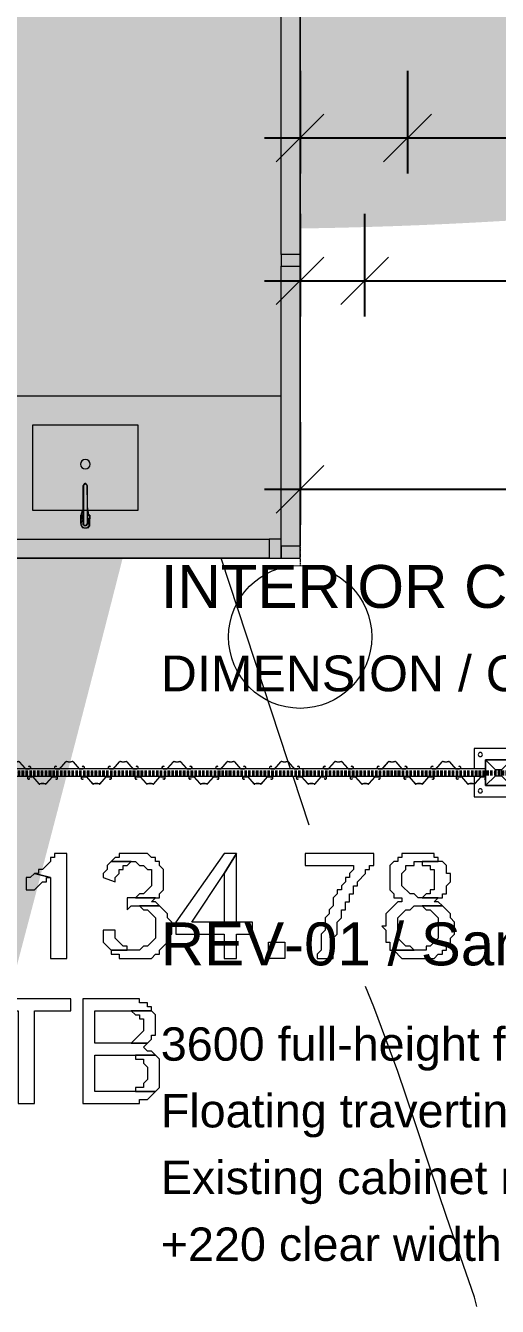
# Model space of a CAD drawing. Header units: millimetres. Extents: x -3370 to 37592, y -25802 to 13127.
# Drawn here: x 7433 to 9411, y -12431 to -7057 of the extents above; entities that cross this region are included whole.
import ezdxf

# ---------------------------------------------------------------- set-up
doc = ezdxf.new("R2010")
doc.units = ezdxf.units.MM
doc.linetypes.add('Boundary', pattern=[15.999999999999998, 9.999999999999998, -3, 0, -3])
doc.linetypes.add('Grid Line', pattern=[22.224999999999994, 12.7, -3.174999999999999, 3.174999999999999, -3.174999999999999])
for name, color, linetype, lineweight in [('2 Hoop survey', 8, 'Continuous', 9), ('A-ANNO-DIMS', 211, 'Continuous', 9), ('A-DETL', 90, 'Continuous', 9), ('A-DETL-GENF', 92, 'Continuous', 9), ('A-FLOR-HRAL', 11, 'Continuous', 9), ('A-GLAZ-CWMG', 51, 'Continuous', 9), ('C-PROP-LINE', 91, 'Boundary', 70), ('ID_REVISION_MARKUP', 7, 'Continuous', 25), ('LG Furniture_dwg _2_', 8, 'Continuous', 9), ('S-GRID', 1, 'Continuous', 9), ('S-GRID-IDEN', 1, 'Continuous', 9), ('图层 01', 7, 'Continuous', 9), ('默认', 18, 'Continuous', 9)]:
    doc.layers.add(name, color=color, linetype=linetype, lineweight=lineweight)
doc.styles.add('Avenir_1', font='', dxfattribs={"width": 0.8, "height": 200})
doc.styles.add('ID_SANS', font='Arial.ttf')
doc.styles.get('Avenir_1').set_extended_font_data('Avenir')
doc.dimstyles.new('OJID-2_0mm_Diagonal_Tick', dxfattribs={"dimscale": 304.8, "dimtxt": 282.4994288325337, "dimasz": 0.6561679790026247, "dimexe": 0.4921259842519685, "dimexo": 0.0625, "dimgap": 0.1640419947506562, "dimtad": 1, "dimdsep": 46, "dimtxsty": 'Avenir_1', "dimblk1": 'OBLIQUE', "dimblk2": 'OBLIQUE', "dimsah": 1, "dimcen": 0.09, "dimdle": 0.4921259842519685, "dimazin": 3, "dimtfac": 1, "dimtdec": 4, "dimtix": 1, "dimtmove": 0, "dimatfit": 3, "dimtvp": 1, "dimtolj": 1})

# ---------------------------------------------------------------- blocks, each defined once
blk = doc.blocks.new('2 Hoop survey-1260670-Lower Ground Floor')
at = {"layer": '默认', "color": 9}
for p, q in [((56963.9312690833, 43.15168522023327), (56682.96130897557, 897.3003639477391)), ((56973.79190108088, 13.17536394760873), (56964.10083150702, 42.63621545211436)), ((57051.42225534898, -222.8209130274337), (56984.23598002825, -18.57463605240571))]:
    blk.add_line(p, q, dxfattribs=at)
for points in [[(56035.4779000788, -341.347754475617), (55984.68068231529, -341.347754475617), (55984.68068231529, -358.2801603968019), (55967.74827639412, -358.2801603968019), (55967.74827639412, -375.2125663179577), (55933.88346455177, -409.0773781603311), (55916.9510586306, -409.0773781603311), (55916.9510586306, -426.0097840814851), (55900.01865270944, -426.0097840814851), (55967.74827639412, -442.9421900026392), (55967.74827639412, -781.5903084260517), (56035.4779000788, -781.5903084260517)], [(56221.73436521163, -375.2125663179687), (56204.80195929046, -392.1449722391572), (56204.80195929046, -409.0773781602948), (56187.86955336928, -426.0097840814979), (56187.86955336928, -442.9421900026355), (56238.66677113281, -459.8745959238222), (56238.66677113281, -442.9421900026355), (56255.59917705401, -426.0097840814815), (56255.59917705401, -409.0773781602948), (56272.53158297515, -409.0773781602948), (56272.53158297515, -392.144972239139), (56289.46398889632, -392.144972239139), (56306.39639481748, -375.2125663179687)], [(56323.32880073868, -341.347754475617), (56255.59917705401, -341.347754475617), (56255.59917705401, -358.2801603968019), (56238.66677113283, -358.2801603968019), (56221.73436521168, -375.2125663179413), (56323.32880073868, -375.2125663179413), (56340.26120665986, -392.1449722391426), (56357.19361258102, -392.1449722391426), (56374.1260185022, -409.0773781602966), (56391.05842442337, -409.0773781602966), (56391.05842442337, -476.8070018449798), (56357.19361258104, -510.671813687306), (56340.26120665986, -510.671813687306), (56323.32880073868, -527.6042196084782), (56424.92323626571, -527.6042196084782), (56424.92323626571, -510.6718136873205), (56441.85564218689, -493.7394077661356), (56441.85564218689, -409.0773781602966), (56424.92323626571, -392.1449722391426), (56424.92323626571, -375.2125663179577), (56407.99083034453, -375.2125663179577), (56407.99083034453, -358.2801603968019), (56391.05842442337, -358.2801603968019), (56374.12601850217, -341.3477544756479)], [(56746.63894876795, -341.3477544756806), (56695.84173100444, -426.0097840815342), (56695.84173100444, -629.1986551355659), (56746.63894876795, -629.1986551355659), (56746.63894876795, -341.3477544756661), (56695.84173100442, -341.3477544756661), (56492.65285995039, -629.1986551355167), (56492.65285995039, -679.9958728990277), (56695.84173100442, -679.9958728990277), (56695.84173100442, -781.5903084260517), (56746.63894876793, -781.5903084260517), (56746.63894876793, -679.9958728990277), (56814.36857245261, -679.9958728990277), (56814.36857245261, -629.1986551355167), (56560.38248363505, -629.1986551355167), (56695.84173100442, -426.0097840814688)], [(57322.34075008772, -341.347754475617), (57034.48984942782, -341.347754475617), (57034.48984942782, -392.1449722391426), (57237.67872048187, -392.1449722391426), (57237.67872048187, -409.0773781602966), (57220.74631456067, -426.0097840815015), (57220.74631456067, -442.9421900026392), (57203.81390863952, -442.9421900026392), (57203.81390863952, -459.8745959238258), (57186.88150271837, -476.8070018449798), (57186.88150271837, -493.7394077661502), (57169.94909679718, -493.7394077661502), (57169.94909679718, -510.6718136873205), (57153.01669087603, -527.6042196084782), (57153.01669087603, -561.4690314508334), (57136.08428495486, -578.4014373719874), (57136.08428495486, -595.3338432931741), (57119.15187903368, -612.2662492143445), (57119.15187903368, -663.0634669778574), (57102.21947311251, -679.9958728990114), (57102.21947311251, -747.725496583711), (57085.28706719134, -764.6579025048487), (57085.28706719134, -781.5903084260517), (57153.01669087601, -781.5903084260517), (57153.01669087601, -696.9282788201817), (57169.94909679719, -679.9958728990114), (57169.94909679719, -629.1986551355167), (57186.88150271838, -612.2662492143281), (57186.88150271838, -578.4014373720038), (57203.81390863952, -578.4014373720038), (57203.81390863952, -544.5366255296631), (57220.74631456069, -544.5366255296631), (57220.74631456069, -510.6718136873205), (57237.67872048187, -510.6718136873205), (57237.67872048187, -476.8070018449798), (57254.61112640303, -476.8070018449798), (57254.61112640303, -459.8745959238258), (57288.47593824534, -426.0097840814851), (57288.47593824534, -409.0773781602966), (57305.40834416654, -409.0773781602966), (57305.40834416654, -392.1449722391426), (57322.34075008772, -392.1449722391426)], [(57508.59721522059, -341.347754475617), (57440.86759153589, -341.347754475617), (57440.86759153589, -358.2801603968019), (57423.93518561473, -358.2801603968019), (57423.93518561473, -375.2125663179577), (57407.00277969355, -375.2125663179577), (57390.07037377237, -392.1449722391426), (57390.07037377237, -493.7394077661502), (57407.00277969358, -510.6718136872896), (57407.00277969358, -527.6042196084927), (57440.86759153589, -527.6042196084927), (57440.86759153589, -544.5366255296631), (57423.93518561473, -544.5366255296631), (57373.13796785125, -595.3338432931432), (57373.13796785125, -646.131061056687), (57356.20556193006, -646.131061056687), (57373.13796785125, -663.0634669778574), (57373.13796785125, -713.8606847413686), (57390.07037377238, -713.8606847413686), (57390.07037377238, -747.725496583711), (57491.66480929941, -747.725496583711), (57474.73240337822, -730.7930906625406), (57457.79999745706, -730.7930906625406), (57423.9351856147, -696.9282788201817), (57423.9351856147, -612.2662492143445), (57457.79999745708, -578.4014373719874), (57474.73240337824, -578.4014373719874), (57491.66480929941, -561.469031450817), (57610.1916507476, -561.469031450817), (57593.25924482644, -544.5366255296631), (57576.32683890526, -544.5366255296631), (57593.25924482645, -527.6042196084927), (57508.59721522059, -527.6042196084927), (57491.66480929943, -510.671813687306), (57474.73240337824, -510.671813687306), (57440.86759153591, -476.8070018449798), (57440.86759153591, -426.0097840814851), (57457.79999745705, -409.0773781603148), (57457.79999745705, -392.1449722391426), (57491.66480929941, -392.1449722391426), (57491.66480929941, -375.2125663179577), (57593.25924482644, -375.2125663179577), (57593.25924482644, -358.2801603968019), (57576.32683890526, -358.2801603968019), (57576.32683890526, -341.347754475617)], [(57610.1916507476, -375.2125663179577), (57525.52962114174, -375.2125663179577), (57525.52962114174, -392.1449722391426), (57559.39443298409, -392.1449722391426), (57559.39443298409, -409.0773781602966), (57576.32683890526, -409.0773781602966), (57576.32683890526, -493.7394077661502), (57559.39443298409, -493.7394077661502), (57559.39443298409, -510.6718136873205), (57542.46202706292, -510.6718136873205), (57525.52962114174, -527.6042196084782), (57610.1916507476, -527.6042196084782), (57610.1916507476, -510.6718136873205), (57627.12405666877, -510.6718136873205), (57627.12405666877, -476.8070018449798), (57644.05646258996, -459.8745959238095), (57644.05646258996, -426.0097840814851), (57627.12405666877, -426.0097840814851), (57627.12405666877, -392.1449722391426)], [(55900.01865270944, -426.0097840814833), (55883.08624678827, -442.9421900026373), (55866.1538408671, -442.9421900026373), (55866.1538408671, -493.7394077661484), (55900.01865270944, -493.7394077661484), (55933.8834645518, -459.8745959238076), (55950.81587047295, -459.8745959238076), (55950.81587047295, -442.9421900026373), (55967.74827639412, -442.9421900026373)], [(56289.46398889634, -527.6042196084927), (56289.46398889634, -578.4014373720038), (56306.39639481753, -561.469031450817), (56424.92323626571, -561.469031450817), (56407.99083034453, -544.5366255296485), (56391.05842442337, -544.5366255296485), (56407.99083034455, -527.6042196084782)], [(56424.92323626571, -561.4690314508334), (56340.26120665986, -561.4690314508334), (56357.19361258104, -578.4014373719874), (56374.1260185022, -578.4014373719874), (56407.99083034453, -612.2662492143281), (56407.99083034453, -696.9282788201817), (56374.1260185022, -730.7930906625406), (56357.19361258102, -730.7930906625406), (56340.26120665984, -747.7254965837274), (56221.73436521166, -747.7254965837274), (56221.73436521166, -764.6579025048651), (56255.59917705401, -764.6579025048651), (56255.59917705401, -781.5903084260517), (56391.05842442337, -781.5903084260517), (56407.99083034453, -764.6579025048815), (56424.92323626571, -764.6579025048815), (56424.92323626571, -747.725496583711), (56458.78804810802, -713.8606847413686), (56458.78804810802, -679.9958728990277), (56475.72045402922, -679.9958728990277), (56475.72045402922, -629.1986551355167), (56458.78804810805, -612.2662492143445), (56458.78804810805, -595.3338432931741)], [(57610.1916507476, -561.4690314508334), (57525.52962114174, -561.4690314508334), (57542.46202706292, -578.4014373719874), (57559.39443298409, -578.4014373719874), (57593.25924482645, -612.2662492143281), (57593.25924482645, -696.9282788201817), (57559.39443298409, -730.793090662557), (57542.46202706292, -730.793090662557), (57542.46202706292, -747.725496583711), (57407.00277969355, -747.725496583711), (57440.86759153593, -781.5903084260353), (57576.32683890526, -781.5903084260353), (57593.25924482641, -764.6579025048815), (57610.1916507476, -764.6579025048815), (57610.1916507476, -747.725496583711), (57627.12405666877, -747.725496583711), (57627.12405666877, -730.7930906625243), (57644.05646258994, -730.7930906625243), (57644.05646258994, -696.9282788201817), (57660.98886851114, -679.9958728990114), (57660.98886851114, -629.1986551355167), (57644.05646258996, -612.2662492143445), (57644.05646258996, -595.3338432931741)], [(56238.66677113283, -663.0634669778574), (56187.86955336932, -663.0634669778574), (56187.86955336932, -713.8606847413686), (56221.73436521168, -747.7254965836946), (56289.46398889634, -747.7254965836946), (56289.46398889634, -730.7930906625243), (56272.53158297517, -730.7930906625243), (56238.66677113283, -696.9282788201817)], [(56882.0981961373, -781.5903084260517), (56882.0981961373, -713.8606847413686), (56949.82781982198, -713.8606847413686), (56949.82781982198, -781.5903084260517)], [(56052.41030599997, -950.9143676377425), (55696.82978165538, -950.9143676377425), (55696.82978165538, -1001.711585401254), (55832.28902902475, -1001.711585401254), (55832.28902902475, -1391.156921588161), (55900.01865270944, -1391.156921588161), (55900.01865270944, -1001.711585401254), (56052.41030599997, -1001.711585401254)], [(56272.53158297517, -950.9143676377425), (56103.20752376348, -950.9143676377425), (56103.20752376348, -1391.156921588161), (56340.26120665986, -1391.156921588161), (56340.26120665986, -1374.224515666991), (56374.1260185022, -1374.224515666991), (56407.99083034455, -1340.359703824633), (56154.00474152697, -1340.359703824633), (56154.00474152697, -1187.968050534122), (56407.99083034453, -1187.968050534122), (56391.05842442337, -1171.035644612952), (56374.1260185022, -1171.035644612952), (56357.19361258102, -1154.103238691781), (56374.1260185022, -1137.17083277062), (56154.00474152697, -1137.17083277062), (56154.00474152697, -1001.711585401254), (56391.05842442337, -1001.711585401254), (56391.05842442337, -984.7791794800833), (56374.1260185022, -984.7791794800833), (56374.1260185022, -967.846773558913), (56340.26120665986, -967.846773558913), (56340.26120665986, -950.9143676377425)], [(56391.05842442337, -1001.711585401254), (56306.39639481752, -1001.711585401254), (56323.32880073868, -1018.643991322408), (56340.26120665986, -1018.643991322408), (56340.26120665986, -1035.576397243596), (56357.19361258102, -1035.576397243596), (56357.19361258102, -1086.373615007107), (56306.39639481753, -1137.17083277062), (56374.1260185022, -1137.17083277062), (56391.05842442335, -1120.238426849448), (56391.05842442335, -1103.306020928278), (56407.99083034453, -1103.306020928278), (56407.99083034453, -1018.643991322424)], [(56407.99083034453, -1187.968050534122), (56323.32880073868, -1187.968050534122), (56323.32880073868, -1204.900456455294), (56357.19361258102, -1204.900456455294), (56357.19361258102, -1221.832862376465), (56374.1260185022, -1238.765268297626), (56374.1260185022, -1289.562486061144), (56357.19361258106, -1306.494891982293), (56357.19361258106, -1323.427297903479), (56323.32880073868, -1323.427297903479), (56323.32880073868, -1340.35970382465), (56407.99083034453, -1340.35970382465), (56424.92323626572, -1323.427297903463), (56424.92323626572, -1204.900456455294)]]:
    blk.add_lwpolyline(points, close=True, dxfattribs=at)
at = {"layer": '默认', "color": 9, "flags": 128}
blk.add_lwpolyline([(57755.16133433377, -2241.954150671572), (57745.65089811696, -2203.912405804332), (57627.12405666877, -1865.264287380931), (57559.39443298409, -1662.075416326894), (57491.66480929941, -1458.886545272853), (57423.93518561473, -1255.697674218812), (57322.34075008772, -984.7791794800929), (57288.47593824538, -900.1171498742394)], dxfattribs=at)
blk = doc.blocks.new('栏杆扶手 - Left Side-1798714-Lower Ground Floor')
at = {"layer": 'A-FLOR-HRAL'}
for p, q in [((-15.87499999999996, 57.84850000000015), (-15.87499999999996, 43.19481633661839)), ((-15.08124999999998, 43.19481633661835), (-15.08124999999998, 57.84850000000015)), ((-6.806700561797406, 54.39549889058846), (-6.245427855771193, 53.8342261845622)), ((-14.8181336303113, 40.82962397147259), (13.91361901101565, 15.09907772745659)), ((14.41546126376977, 15.71405204875031), (-14.28863871473036, 41.42095653478553)), ((-15.87499999999998, -43.19481633661835), (-15.87499999999998, -57.84850000000014)), ((-15.08124999999996, -57.84850000000011), (-15.08124999999996, -43.19481633661839)), ((13.91361901101583, -15.09907772745543), (-14.81813363031135, -40.82962397147266)), ((-14.28863871473058, -41.4209565347854), (14.41546126376536, -15.71405204875289)), ((-6.245427855771167, -53.8342261845622), (-6.80670056179743, -54.39549889058843))]:
    blk.add_line(p, q, dxfattribs=at)
for centre, radius, start, end in [((-10.22349999999999, 57.84850000000013), 5.651499999999976, 314.7404781028065, 179.9999999999994), ((-10.22349999999999, 57.84850000000013), 4.857749999999971, 314.6980721990916, 180.0000000000004), ((-12.70000000000006, 43.19481633661839), 3.174999999999925, 179.9999999999999, 228.1541583951134), ((-12.70000000000006, 43.19481633661839), 2.381249999999925, 180.0000000000005, 228.1529151133485), ((64.60465898721118, 8.021785709647067e-13), 51.01790721151556, 166.512941216132, 193.4870587838678), ((11.90624999999977, 12.63918044228097), 3.175000000000197, 346.5129412161319, 50.78425699445906), ((64.60465898721118, 8.021785709647067e-13), 50.22415721151557, 166.5129412161327, 193.4870587838685), ((11.90624999999977, 12.63918044228097), 3.968750000000194, 346.5129412161309, 50.78425699445738), ((-12.70000000000006, -43.19481633661839), 3.174999999999924, 131.8458416048867, 179.9999999999993), ((-12.70000000000006, -43.19481633661839), 2.381249999999921, 131.8470848866536, 180), ((11.9062500000002, -12.63918044228009), 3.174999999999822, 309.2157430055389, 13.48705878386924), ((11.9062500000002, -12.63918044228009), 3.968749999999824, 309.2157430055375, 13.48705878386811), ((-10.22349999999999, -57.84850000000011), 5.651499999999976, 179.9999999999999, 45.25952189719193), ((-10.22349999999999, -57.84850000000011), 4.857749999999976, 180, 45.30192780090908)]:
    blk.add_arc(centre, radius, start, end, dxfattribs=at)
blk = doc.blocks.new('栏杆扶手 - Right Side-V1-Lower Ground Floor')
at = {"layer": 'A-FLOR-HRAL'}
for p, q in [((6.245427855770975, 53.83422618456255), (6.806700561797228, 54.39549889058876)), ((15.08124999999973, 57.84850000000052), (15.08124999999973, 43.19481633661879)), ((15.87499999999984, 43.19481633661878), (15.87499999999984, 57.84850000000052)), ((14.28863871473044, 41.42095653478577), (-14.41546126376533, 15.7140520487531)), ((-13.91361901101159, 15.09907772745906), (14.81813363031123, 40.82962397147305)), ((-14.41546126376955, -15.71405204875008), (14.28863871473075, -41.42095653478513)), ((14.81813363031169, -40.82962397147217), (-13.91361901101545, -15.09907772745634)), ((15.08125000000038, -43.19481633661797), (15.08125000000038, -57.84849999999975)), ((15.87500000000046, -57.84849999999975), (15.87500000000046, -43.19481633661798)), ((6.806700561797881, -54.39549889058811), (6.245427855771664, -53.83422618456185))]:
    blk.add_line(p, q, dxfattribs=at)
for centre, radius, start, end in [((10.22349999999976, 57.84850000000048), 5.651499999999976, 359.9999999999996, 225.2595218971921), ((10.22349999999976, 57.84850000000048), 4.857749999999974, 6.704519569386375e-13, 225.3019278009093), ((-11.90625000000014, 12.63918044228032), 3.968749999999824, 129.215743005456, 193.4870587838714), ((-64.60465898721104, 4.448531709029887e-13), 50.22415721151557, 346.5129412161314, 13.48705878386784), ((-11.90625000000014, 12.63918044228032), 3.174999999999822, 129.2157430054417, 193.4870587838738), ((-64.60465898721104, 4.448531709029887e-13), 51.01790721151556, 346.5129412161306, 13.48705878386711), ((12.69999999999992, 43.19481633661878), 2.381249999999919, 311.8470848866533, 4.325554366790383e-13), ((12.69999999999992, 43.19481633661878), 3.174999999999925, 311.8458416048869, 0), ((-11.90624999999955, -12.63918044228075), 3.968750000000195, 166.5129412161303, 230.7842569944569), ((-11.90624999999955, -12.63918044228075), 3.175000000000197, 166.5129412161315, 230.7842569944617), ((12.70000000000046, -43.194816336618), 2.381249999999926, 6.838609960774292e-13, 48.15291511334912), ((12.70000000000046, -43.194816336618), 3.174999999999924, 6.361109362927034e-14, 48.15415839511418), ((10.22350000000049, -57.84849999999975), 5.651499999999976, 134.7404781028073, 359.999999999999), ((10.22350000000049, -57.84849999999975), 4.857749999999966, 134.6980721990925, 4.071109992273301e-13)]:
    blk.add_arc(centre, radius, start, end, dxfattribs=at)
blk = doc.blocks.new('栏杆扶手 - Right Side-V2-Lower Ground Floor')
at = {"layer": 'A-FLOR-HRAL'}
for p, q in [((6.245427855770975, 53.83422618456255), (6.806700561797228, 54.39549889058876)), ((15.08124999999973, 57.84850000000052), (15.08124999999973, 43.19481633661879)), ((15.87499999999984, 43.19481633661878), (15.87499999999984, 57.84850000000052)), ((14.28863871473044, 41.42095653478577), (-14.41546126376533, 15.7140520487531)), ((-13.91361901101159, 15.09907772745906), (14.81813363031123, 40.82962397147305)), ((-14.41546126376955, -15.71405204875008), (14.28863871473075, -41.42095653478513)), ((14.81813363031169, -40.82962397147217), (-13.91361901101545, -15.09907772745634)), ((15.08125000000038, -43.19481633661797), (15.08125000000038, -57.84849999999975)), ((15.87500000000046, -57.84849999999975), (15.87500000000046, -43.19481633661798)), ((6.806700561797881, -54.39549889058811), (6.245427855771664, -53.83422618456185))]:
    blk.add_line(p, q, dxfattribs=at)
for centre, radius, start, end in [((10.22349999999976, 57.84850000000048), 5.651499999999976, 359.9999999999996, 225.2595218971921), ((10.22349999999976, 57.84850000000048), 4.857749999999974, 6.704519569386375e-13, 225.3019278009093), ((-11.90625000000014, 12.63918044228032), 3.968749999999824, 129.215743005456, 193.4870587838714), ((-64.60465898721104, 4.448531709029887e-13), 50.22415721151557, 346.5129412161314, 13.48705878386784), ((-11.90625000000014, 12.63918044228032), 3.174999999999822, 129.2157430054417, 193.4870587838738), ((-64.60465898721104, 4.448531709029887e-13), 51.01790721151556, 346.5129412161306, 13.48705878386711), ((12.69999999999992, 43.19481633661878), 2.381249999999919, 311.8470848866533, 4.325554366790383e-13), ((12.69999999999992, 43.19481633661878), 3.174999999999925, 311.8458416048869, 0), ((-11.90624999999955, -12.63918044228075), 3.968750000000195, 166.5129412161303, 230.7842569944569), ((-11.90624999999955, -12.63918044228075), 3.175000000000197, 166.5129412161315, 230.7842569944617), ((12.70000000000046, -43.194816336618), 2.381249999999926, 6.838609960774292e-13, 48.15291511334912), ((12.70000000000046, -43.194816336618), 3.174999999999924, 6.361109362927034e-14, 48.15415839511418), ((10.22350000000049, -57.84849999999975), 5.651499999999976, 134.7404781028073, 205.1340786956796), ((10.22350000000049, -57.84849999999975), 4.857749999999974, 134.6980721990924, 205.1049246368759), ((10.22350000000049, -57.84849999999975), 4.857749999999966, 331.8372590248866, 4.071109992273301e-13), ((10.22350000000049, -57.84849999999975), 5.651499999999974, 345.9212798814244, 359.999999999999)]:
    blk.add_arc(centre, radius, start, end, dxfattribs=at)
blk = doc.blocks.new('栏杆扶手 - Surface-Mounted Center-1798717-Lower Ground Floor')
at = {"layer": 'A-FLOR-HRAL'}
for p, q in [((-15.87499999999964, 101.6), (-101.6000000000001, 101.6)), ((-101.6000000000001, 101.6), (-101.6000000000001, -101.6)), ((-53.975, 53.97499999999771), (53.97499999999999, 53.97499999999771)), ((-53.975, 53.97499999999771), (-12.7, 12.69999999999778)), ((-53.97500000000007, -53.9750000000023), (-53.97500000000007, 53.97499999999769)), ((53.97499999999999, 53.97499999999798), (-53.97499999999999, 53.97499999999798)), ((-53.97499999999999, 53.97499999999798), (-53.97499999999999, -53.97500000000201)), ((12.7, 12.69999999999778), (53.97499999999999, 53.97499999999771)), ((101.6, 101.6), (15.87500000000006, 101.6)), ((53.97499999999992, 53.97499999999771), (53.97499999999992, -53.97500000000229)), ((53.97499999999999, -53.97500000000201), (53.97499999999999, 53.97499999999798)), ((101.6, -101.6), (101.6, 101.6)), ((12.7, 12.69999999999778), (-12.7, 12.69999999999778)), ((-12.7, 12.69999999999779), (-12.7, -12.70000000000221)), ((12.7, -12.70000000000221), (12.7, 12.69999999999779)), ((-53.97500000000007, -53.9750000000023), (-12.7, -12.70000000000221)), ((-12.7, -12.70000000000221), (12.7, -12.70000000000221)), ((53.97499999999999, -53.9750000000023), (12.7, -12.70000000000221)), ((-101.6000000000001, -101.6), (-15.87499999999959, -101.6)), ((-15.87499999999955, -53.9750000000023), (-53.975, -53.9750000000023)), ((-53.97499999999999, -53.97500000000201), (-15.87499999999954, -53.97500000000201)), ((53.97499999999999, -53.9750000000023), (15.87500000000018, -53.9750000000023)), ((15.8750000000002, -53.97500000000201), (53.97499999999999, -53.97500000000201)), ((15.87500000000013, -101.6), (101.6, -101.6))]:
    blk.add_line(p, q, dxfattribs=at)
for centre, radius, start, end in [((-76.20000000000002, 76.2), 8.731249999999987, 7.887775610029521e-13, 180.0000000000002), ((-76.20000000000002, 76.2), 8.731249999999996, 180.0000000000002, 5.088887490341627e-14), ((76.20000000000002, 76.2), 8.731249999999987, 7.887775610029521e-13, 180.0000000000002), ((76.20000000000002, 76.2), 8.731249999999996, 180.0000000000002, 5.088887490341627e-14), ((-76.20000000000002, -76.2), 8.731249999999989, 6.551942643814845e-13, 180.0000000000003), ((-76.20000000000002, -76.2), 8.731249999999985, 180.0000000000002, 5.088887490341627e-14), ((76.20000000000002, -76.2), 8.731249999999996, 6.043053894780682e-13, 180.0000000000002), ((76.20000000000002, -76.2), 8.731249999999985, 180.0000000000002, 5.088887490341627e-14)]:
    blk.add_arc(centre, radius, start, end, dxfattribs=at)
blk = doc.blocks.new('栏杆扶手 - 栏杆扶手-2236474-Lower Ground Floor')
at = {"layer": 'A-FLOR-HRAL'}
for p, q in [((8596.128302577756, -10175.76140618811), (6972.905146392241, -10175.76140618811)), ((8596.128302577756, -10207.51140618811), (6972.905146392241, -10207.51140618811)), ((8596.128302577756, -10207.51140618811), (8596.128302577756, -10175.76140618811)), ((9361.564613880535, -10175.76140618812), (8596.128302577754, -10175.76140618811)), ((9361.564613880535, -10207.51140618812), (8596.128302577754, -10207.51140618811))]:
    blk.add_line(p, q, dxfattribs=at)
at = {"rotation": 89.99999999999982}
for name, p in [('栏杆扶手 - Surface-Mounted Center-1798717-Lower Ground Floor', (9415.539613880532, -10191.63640618812)), ('栏杆扶手 - Left Side-1798714-Lower Ground Floor', (7391.639613880533, -10159.83640618811)), ('栏杆扶手 - Left Side-1798714-Lower Ground Floor', (7617.039613880534, -10159.83640618811)), ('栏杆扶手 - Left Side-1798714-Lower Ground Floor', (7842.439613880534, -10159.83640618811)), ('栏杆扶手 - Left Side-1798714-Lower Ground Floor', (8067.839613880535, -10159.83640618811)), ('栏杆扶手 - Left Side-1798714-Lower Ground Floor', (8293.239613880536, -10159.83640618811)), ('栏杆扶手 - Left Side-1798714-Lower Ground Floor', (8518.639613880536, -10159.83640618811)), ('栏杆扶手 - Left Side-1798714-Lower Ground Floor', (8744.039613880537, -10159.83640618812)), ('栏杆扶手 - Left Side-1798714-Lower Ground Floor', (8969.439613880533, -10159.83640618812)), ('栏杆扶手 - Left Side-1798714-Lower Ground Floor', (9194.839613880535, -10159.83640618812)), ('栏杆扶手 - Right Side-V1-Lower Ground Floor', (7504.339613880533, -10223.43640618811)), ('栏杆扶手 - Right Side-V1-Lower Ground Floor', (7729.739613880534, -10223.43640618811)), ('栏杆扶手 - Right Side-V1-Lower Ground Floor', (7955.139613880535, -10223.43640618811)), ('栏杆扶手 - Right Side-V1-Lower Ground Floor', (8180.539613880535, -10223.43640618811)), ('栏杆扶手 - Right Side-V1-Lower Ground Floor', (8405.939613880537, -10223.43640618811)), ('栏杆扶手 - Right Side-V1-Lower Ground Floor', (8631.339613880536, -10223.43640618811)), ('栏杆扶手 - Right Side-V1-Lower Ground Floor', (8856.739613880532, -10223.43640618812)), ('栏杆扶手 - Right Side-V1-Lower Ground Floor', (9082.139613880534, -10223.43640618812)), ('栏杆扶手 - Right Side-V2-Lower Ground Floor', (9301.239613880532, -10223.43640618812))]:
    blk.add_blockref(name, p, dxfattribs=at)
blk = doc.blocks.new('Rectangular Mullion - Frame 50 x 150mm-2344438-Lower Ground Floor')
at = {"layer": 'A-GLAZ-CWMG'}
for p, q in [((6994.039613728156, -9291.636406187976), (6994.039613728156, -9211.636406187978)), ((6994.039613728156, -9211.636406187978), (8454.039613880555, -9211.636406187983)), ((8454.039613880555, -9211.636406187983), (8454.039613880555, -9291.636406187981)), ((8454.039613880555, -9291.636406187981), (6994.039613728156, -9291.636406187976))]:
    blk.add_line(p, q, dxfattribs=at)
blk = doc.blocks.new('Rectangular Mullion - Frame 50 x 150mm-2344751-Lower Ground Floor')
at = {"layer": 'A-GLAZ-CWMG'}
for p, q in [((8504.039613880572, -8066.63640618788), (8584.03961388057, -8066.63640618788)), ((8504.03961388057, -9241.636406187881), (8504.039613880572, -8066.63640618788)), ((8584.03961388057, -8066.63640618788), (8584.039613880568, -9241.636406187881)), ((8584.039613880568, -9241.636406187881), (8504.03961388057, -9241.636406187881))]:
    blk.add_line(p, q, dxfattribs=at)
blk = doc.blocks.new('Rectangular Mullion - Frame 50 x 150mm-2345536-Lower Ground Floor')
at = {"layer": 'A-GLAZ-CWMG'}
for p, q in [((-50, -40), (-50, 40)), ((-50, 40), (0, 40)), ((0, 40), (0, -40)), ((0, -40), (-50, -40))]:
    blk.add_line(p, q, dxfattribs=at)
blk = doc.blocks.new('Rectangular Mullion - Frame 50 x 150mm-2345535-Lower Ground Floor')
at = {"layer": 'A-GLAZ-CWMG'}
for p, q in [((-25, -40), (-25, 40)), ((-25, 40), (25, 40)), ((25, 40), (25, -40)), ((25, -40), (-25, -40))]:
    blk.add_line(p, q, dxfattribs=at)
blk = doc.blocks.new('Family - ___-1140397-Lower Ground Floor')
at = {"layer": 'C-PROP-LINE'}
blk.add_line((-3370.233711690959, -10191.63640618797), (37591.88771895222, -10191.63640618797), dxfattribs=at)
blk = doc.blocks.new('LG Furniture_dwg _2__LG Furniture_dwg _2__LG Furniture_dwg_A$C392C6697-1786695-Lower Ground Floor-V16-Lower Ground Floor-2333699-Lower Ground Floor')
at = {"layer": '图层 01', "color": 58}
for p, q in [((-510.7299632416934, -130.9970037033781), (-507.3363428377662, -112.3415805067634)), ((-478.5052342612063, -130.9970037033781), (-483.5930769512079, -112.3415805067634))]:
    blk.add_line(p, q, dxfattribs=at)
for points in [[(-715.8065266810299, 248.2121096909978), (-715.8065266810299, -112.3415805067634), (-275.1297942170486, -112.3415805067634), (-275.1297942170486, 248.2121096909978)], [(-503.9478982656628, -185.2725015616743), (-512.4276360822851, -176.7927637449466), (-510.7316885189748, -159.8315628344426), (-503.9478982656628, -153.047772581107), (-503.9478982656628, -170.0089734917274), (-502.2519507023526, -170.0089734917274), (-502.2519507023526, -173.4008686183952), (-500.5560031390187, -175.0968161816709), (-490.3803177590608, -175.0968161816709), (-488.6843701957268, -171.7049210550031), (-488.6843701957268, -153.047772581107), (-485.2924750690827, -154.7437201444991), (-481.9005799424385, -154.7437201444991), (-481.9005799424385, -158.1356152711669), (-480.2046323791047, -159.8315628344426), (-478.5086848157708, -159.8315628344426), (-478.5086848157708, -164.9211308016675), (-476.8110119751555, -166.6170783650596), (-478.5086848157708, -173.4008686183952), (-480.2046323791047, -178.4887113083387), (-481.9005799424385, -181.8806064350065), (-485.2924750690827, -183.5765539982822), (-486.9884226323929, -185.2725015616743), (-485.2924750690827, -183.5765539982822), (-481.9005799424385, -181.8806064350065), (-480.2046323791047, -178.4887113083387), (-478.5086848157708, -173.4008686183952), (-476.8110119751555, -147.9599298911635), (-476.8110119751555, -131.0004542579409), (-486.9884226323929, -131.0004542579409), (-486.9884226323929, -7.191106303245761), (-488.6843701957268, -7.191106303245761), (-488.6843701957268, -3.799211176694371), (-490.3803177590608, -3.799211176694371), (-490.3803177590608, -0.4073160500265658), (-495.4681604490389, -0.4073160500265658), (-497.1641080123509, 1.288631513365544), (-497.1641080123509, -0.4073160500265658), (-500.5560031390187, -2.103263613302261), (-502.2519507023526, -7.191106303245761), (-503.9478982656628, -131.0004542579409), (-514.123583645619, -131.0004542579409), (-514.123583645619, -146.2639823278878), (-512.4276360822851, -146.2639823278878), (-512.4276360822851, -176.7927637449466)], [(-503.9478982656628, -146.2639823278878), (-503.9478982656628, -130.9987289806595), (-514.123583645619, -130.9987289806595), (-514.123583645619, -146.2639823278878)]]:
    blk.add_lwpolyline(points, close=True, dxfattribs=at)
at = {"layer": '图层 01', "color": 58, "flags": 128}
for points in [[(-490.3803177590608, -175.0968161816709), (-488.6843701957268, -173.4008686183952), (-486.9884226323929, -171.7049210550031), (-486.9884226323929, -161.5275103978347), (-488.6843701957268, -161.5275103978347), (-488.6843701957268, -3.799211176694371), (-490.3803177590608, -3.799211176694371), (-495.4681604490389, 1.288631513365544), (-495.4681604490389, -0.4073160500265658), (-498.8600555756848, -2.103263613302261), (-502.2519507023526, -5.495158739970066), (-503.9478982656628, -170.0089734917274), (-502.2519507023526, -170.0089734917274), (-502.2519507023526, -173.4008686183952), (-500.5560031390187, -175.0968161816709)], [(-486.9866973551352, -7.191106303245761), (-486.9866973551352, -12.27894899330568), (-486.9866973551352, -24.15058193658479), (-486.9866973551352, -42.80773041036446), (-486.9866973551352, -64.85504873364698), (-486.9866973551352, -90.29598746087868), (-486.9866973551352, -114.0392533474369), (-486.9866973551352, -136.0882969478844), (-486.9866973551352, -153.047772581107), (-486.9866973551352, -163.2234579611104), (-486.9866973551352, -166.6153530877782), (-486.9866973551352, -170.0089734917274), (-488.6826449184455, -171.7049210550031), (-490.3785924817794, -173.4008686183952), (-490.3785924817794, -175.0968161816709), (-493.7704876084235, -175.0968161816709), (-495.4664351717574, -175.0968161816709), (-497.1623827350677, -175.0968161816709), (-498.8583302984016, -175.0968161816709), (-500.5542778617355, -173.4008686183952), (-502.2502254250694, -171.7049210550031), (-502.2502254250694, -170.0089734917274), (-503.9461729883797, -166.6153530877782), (-503.9461729883797, -161.5275103978347), (-503.9461729883797, -149.6558774545556), (-503.9461729883797, -130.9987289806595), (-503.9461729883797, -108.951410657377), (-503.9461729883797, -85.20641949353741), (-503.9461729883797, -61.46315360697918), (-503.9461729883797, -39.4141100065317), (-503.9461729883797, -22.45463437319268), (-503.9461729883797, -10.58300142991357), (-503.9461729883797, -7.189381025964394), (-502.2485001477881, -5.493433462688699), (-502.2485001477881, -3.797485899413005), (-500.5525525844541, -2.101538336020894), (-498.8566050211202, -0.4055907727451995), (-497.16065745781, 1.290356790646911), (-495.4647098944761, 1.290356790646911), (-493.7687623311658, 1.290356790646911), (-490.3768672044981, -0.4055907727451995), (-490.3768672044981, -2.101538336020894), (-488.6809196411641, -3.797485899413005), (-486.984972077852, -5.493433462688699), (-486.984972077852, -7.189381025964394)], [(-512.4276360822851, -163.2251832383918), (-512.4276360822851, -146.2639823278878), (-510.7316885189748, -146.2639823278878), (-507.339793392307, -146.2639823278878), (-503.9478982656628, -146.2639823278878), (-505.6438458289967, -146.2639823278878), (-509.0357409556409, -146.2639823278878), (-512.4276360822851, -146.2639823278878), (-514.123583645619, -146.2639823278878), (-514.123583645619, -130.9987289806595)], [(-510.7316885189748, -159.8315628344426), (-512.4276360822851, -159.8315628344426), (-512.4276360822851, -161.5292356751161), (-512.4276360822851, -159.8315628344426), (-510.7299632416934, -159.8315628344426), (-505.6438458289967, -154.7437201444991), (-503.9478982656628, -151.3518250178313), (-503.9478982656628, -146.2639823278878), (-512.4276360822851, -146.2639823278878), (-512.4276360822851, -159.8315628344426)], [(-503.9478982656628, -151.3518250178313), (-507.339793392307, -154.7454454217805), (-510.7316885189748, -158.1373405484483), (-512.4276360822851, -163.2251832383918), (-512.4276360822851, -166.6170783650596), (-512.4276360822851, -171.7049210550031), (-510.7316885189748, -176.7927637449466), (-507.339793392307, -180.1846588716144), (-503.9478982656628, -183.5765539982822), (-500.5542778617355, -185.2725015616743), (-495.4664351717574, -185.2725015616743), (-490.3785924817794, -185.2725015616743), (-486.9866973551352, -183.5765539982822), (-481.8988546651572, -180.1846588716144), (-480.2029071018233, -176.7927637449466), (-478.5069595384894, -171.7049210550031), (-476.8110119751555, -166.6170783650596), (-478.5069595384894, -163.2234579611104), (-480.2029071018233, -158.1356152711669), (-481.8988546651572, -154.7437201444991), (-486.9866973551352, -151.3518250178313)], [(-483.5965275057488, -130.9987289806595), (-486.9884226323929, -130.9987289806595), (-483.5948022284911, -130.9987289806595), (-483.5948022284911, -146.2639823278878), (-486.9884226323929, -146.2639823278878), (-483.5948022284911, -146.2639823278878), (-480.2029071018233, -146.2639823278878), (-476.8110119751555, -146.2639823278878), (-476.8110119751555, -163.2234579611104), (-476.8110119751555, -146.2639823278878), (-486.9884226323929, -146.2639823278878), (-486.9884226323929, -153.047772581107), (-483.5965275057488, -156.4396677077748), (-480.2046323791047, -156.4396677077748), (-480.2046323791047, -159.8315628344426), (-478.5086848157708, -159.8315628344426), (-478.5086848157708, -163.2234579611104), (-476.8110119751555, -163.2234579611104)], [(-478.5069595384894, -146.2639823278878), (-480.2029071018233, -146.2639823278878), (-481.8988546651572, -146.2639823278878), (-486.9866973551352, -146.2639823278878), (-486.9866973551352, -130.9987289806595)], [(-476.8110119751555, -146.2639823278878), (-483.5948022284911, -146.2639823278878), (-483.5948022284911, -130.9987289806595), (-476.8110119751555, -130.9987289806595), (-476.8110119751555, -146.2639823278878), (-476.8110119751555, -131.0004542579409)], [(-480.2029071018233, -156.4396677077748), (-481.8988546651572, -156.4396677077748), (-480.2011818245401, -156.4396677077748)]]:
    blk.add_lwpolyline(points, dxfattribs=at)
at = {"layer": '图层 01', "color": 58}
blk.add_circle((-495.4681604490389, 82.47669922653586), 20.03076056654459, dxfattribs=at)
for points in [[(-514.1235836456426, -131.0004542579409), (-514.1235836456426, -131.0004542579409), (-512.4276360823087, -131.0004542579409), (-512.4276360823087, -131.0004542579409)], [(-512.4276360823087, -131.0004542579409), (-512.4276360823087, -131.0004542579409), (-514.1235836456426, -131.0004542579409), (-514.1235836456426, -131.0004542579409)], [(-512.4276360823087, -131.0004542579409), (-512.4276360823087, -131.0004542579409), (-509.0357409556409, -131.0004542579409), (-509.0357409556409, -131.0004542579409)], [(-509.0357409556409, -131.0004542579409), (-509.0357409556409, -131.0004542579409), (-512.4276360823087, -131.0004542579409), (-512.4276360823087, -131.0004542579409)], [(-509.0357409556409, -131.0004542579409), (-509.0357409556409, -131.0004542579409), (-505.6438458289967, -131.0004542579409), (-505.6438458289967, -131.0004542579409)], [(-505.6438458289967, -131.0004542579409), (-505.6438458289967, -131.0004542579409), (-509.0357409556409, -131.0004542579409), (-509.0357409556409, -131.0004542579409)], [(-505.6438458289967, -131.0004542579409), (-505.6438458289967, -131.0004542579409), (-503.9478982656865, -131.0004542579409), (-503.9478982656865, -131.0004542579409)], [(-503.9478982656865, -131.0004542579409), (-503.9478982656865, -131.0004542579409), (-505.6438458289967, -131.0004542579409), (-505.6438458289967, -131.0004542579409)], [(-481.8988546651572, -131.0004542579409), (-481.8988546651572, -131.0004542579409), (-486.9884226324166, -131.0004542579409), (-486.9884226324166, -131.0004542579409)], [(-483.5965275057724, -131.0004542579409), (-483.5965275057724, -131.0004542579409), (-480.2029071018233, -131.0004542579409), (-480.2029071018233, -131.0004542579409)], [(-480.2029071018233, -131.0004542579409), (-480.2029071018233, -131.0004542579409), (-481.8988546651572, -131.0004542579409), (-481.8988546651572, -131.0004542579409)], [(-476.8110119751791, -131.0004542579409), (-476.8110119751791, -131.0004542579409), (-480.2029071018233, -131.0004542579409), (-480.2029071018233, -131.0004542579409)], [(-480.2029071018233, -131.0004542579409), (-480.2029071018233, -131.0004542579409), (-476.8110119751791, -131.0004542579409), (-476.8110119751791, -131.0004542579409)], [(-478.506959538513, -161.5292356751161), (-478.506959538513, -161.5292356751161), (-478.506959538513, -159.8315628344426), (-478.506959538513, -159.8315628344426)], [(-478.506959538513, -159.8315628344426), (-478.506959538513, -159.8315628344426), (-478.506959538513, -161.5292356751161), (-478.506959538513, -161.5292356751161)]]:
    blk.add_open_spline(points, degree=3, dxfattribs=at)
blk = doc.blocks.new('LG Furniture_dwg _2__LG Furniture_dwg _2_-2222735-Lower Ground Floor-2333706-Lower Ground Floor')
at = {"layer": '图层 01', "color": 58}
for p, q in [((48393.36960508647, -8119.985735304835), (48393.36960508647, -8022.926911811278)), ((48393.36960508647, -8267.044558798389), (48393.36960508647, -8169.985735304831)), ((48393.36960508647, -8414.103382291942), (48393.36960508647, -8317.044558798381)), ((48393.36960508647, -8506.162206087494), (48393.36960508647, -8464.103382291934)), ((47370.07564055474, -8506.162206087494), (47469.83173810085, -8506.162206087494)), ((47519.83173810085, -8506.162206087494), (47619.58783564695, -8506.162206087494)), ((47669.58783564696, -8506.162206087494), (47769.34393319306, -8506.162206087494)), ((47819.34393319306, -8506.162206087494), (47919.10003073918, -8506.162206087494)), ((47969.10003073918, -8506.162206087494), (48068.85612828528, -8506.162206087494)), ((48118.85612828528, -8506.162206087494), (48218.61222583138, -8506.162206087494)), ((48268.61222583139, -8506.162206087494), (48343.3683236823, -8506.162206087494))]:
    blk.add_line(p, q, dxfattribs=at)
at = {"layer": '图层 01', "color": 58, "flags": 128}
blk.add_lwpolyline([(48393.36960508647, -7972.92691181128), (48393.36960508647, -7906.162206087488), (45393.36960508646, -7906.162206087488), (45393.36960508646, -8506.162206087494), (45393.36960508646, -7906.162206087493), (46143.36960508647, -7906.162206087493), (46143.36960508647, -8506.162206087503)], dxfattribs=at)
at = {"extrusion": (0, 0, -1), "zscale": -1}
blk.add_blockref('LG Furniture_dwg _2__LG Furniture_dwg _2__LG Furniture_dwg_A$C392C6697-1786695-Lower Ground Floor-V16-Lower Ground Floor-2333699-Lower Ground Floor', (-47077.56307840544, -8274.097470679602), dxfattribs=at)
blk = doc.blocks.new('LG Furniture_dwg _2_-2222735-Lower Ground Floor')
blk.add_blockref('LG Furniture_dwg _2__LG Furniture_dwg _2_-2222735-Lower Ground Floor-2333706-Lower Ground Floor', (-39889.32870980174, -705.4742000976013))
blk = doc.blocks.new('轴网 - Annotation - Grid Head _Circle 6mm_-283740-Lower Ground Floor')
at = {"layer": 'S-GRID-IDEN'}
blk.add_circle((0, 0), 3.000000000000003, dxfattribs=at)
blk = doc.blocks.new('_Oblique')
at = {"color": 0, "linetype": 'ByBlock', "lineweight": -2}
blk.add_line((-0.5, -0.5), (0.5, 0.5), dxfattribs=at)

msp = doc.modelspace()

# ---------------------------------------------------------------- hatches: boundary and pattern name
at = {"layer": 'A-DETL-GENF'}
msp.add_hatch(color=2, dxfattribs=at).paths.add_polyline_path([(8584.039613880583, -9291.636406187852), (8584.039613880599, -5291.636406187882), (6244.039613880543, -5291.636406187882), (6244.039613880543, -6121.636406187876), (4242.285222848454, -6121.636406187876), (4242.285222848454, -5839.526907552993), (2642.285222848452, -5839.526907552993), (2642.285222848452, -6121.636406187876), (2284.039613880553, -6121.636406187876), (2284.039613880553, -9291.636406187852), (8504.039613880577, -9291.636406187852)])

# ---------------------------------------------------------------- linework, layer by layer
at = {"layer": 'A-DETL'}
for p, q in [((8584.039613880566, -9291.636406187956), (8584.039613880566, -5291.636406187876)), ((2284.03961388055, -9291.636406187956), (8584.039613880566, -9291.636406187956))]:
    msp.add_line(p, q, dxfattribs=at)
at = {"layer": 'S-GRID', "linetype": 'Grid Line'}
msp.add_line((8584.039613880612, 11106.92293703577), (8584.039613880579, -9321.464805445139), dxfattribs=at)

# ---------------------------------------------------------------- block references
at = {"layer": '2 Hoop survey', "color": 9}
msp.add_blockref('2 Hoop survey-1260670-Lower Ground Floor', (-48430.02383250731, -10188.93677013573), dxfattribs=at)
at = {"layer": 'A-FLOR-HRAL'}
msp.add_blockref('栏杆扶手 - 栏杆扶手-2236474-Lower Ground Floor', (0, 0), dxfattribs=at)
at = {"layer": 'A-GLAZ-CWMG'}
for name, p in [('Rectangular Mullion - Frame 50 x 150mm-2344751-Lower Ground Floor', (0, 1225)), ('Rectangular Mullion - Frame 50 x 150mm-2344751-Lower Ground Floor', (0, 0)), ('Rectangular Mullion - Frame 50 x 150mm-2344438-Lower Ground Floor', (0, 0))]:
    msp.add_blockref(name, p, dxfattribs=at)
at = {"layer": 'A-GLAZ-CWMG', "extrusion": (0, 0, -1)}
for name, p, rotation in [('Rectangular Mullion - Frame 50 x 150mm-2345535-Lower Ground Floor', (-8544.03961388057, -8041.636406187881), 270.0000000000001), ('Rectangular Mullion - Frame 50 x 150mm-2345536-Lower Ground Floor', (-8504.039613880555, -9251.636406187983), 180), ('Rectangular Mullion - Frame 50 x 150mm-2345536-Lower Ground Floor', (-8544.039613880568, -9291.636406187881), 270.0000000000001)]:
    msp.add_blockref(name, p, dxfattribs=dict(at, rotation=rotation))
at = {"layer": 'C-PROP-LINE'}
msp.add_blockref('Family - ___-1140397-Lower Ground Floor', (0, 0), dxfattribs=at)
at = {"layer": 'LG Furniture_dwg _2_', "color": 7}
msp.add_blockref('LG Furniture_dwg _2_-2222735-Lower Ground Floor', (-4.827681550523267e-07, 0), dxfattribs=at)
at = {"layer": 'S-GRID-IDEN', "xscale": 99.99999999999993, "yscale": 99.99999999999993, "zscale": 99.99999999999993, "rotation": 180}
msp.add_blockref('轴网 - Annotation - Grid Head _Circle 6mm_-283740-Lower Ground Floor', (8584.039613880574, -9621.46480544513), dxfattribs=at)

# ---------------------------------------------------------------- texts
at = {"layer": 'ID_REVISION_MARKUP', "style": 'ID_SANS'}
for s, height, p in [('INTERIOR CONCEPT - SOURCE ARCHITECTURE RETAINED', 180, (8000, -9500)), ('DIMENSION / CEILING DIFFERENCES: SEE COORDINATION NOTES', 150, (8000, -9850)), ('REV-01 / Sandstone / Spotted Gum', 180, (8000, -11000)), ('3600 full-height feature; 180 lining.', 140, (8000, -11400)), ('Floating travertine ethanol hearth: 450 H.', 140, (8000, -11680)), ('Existing cabinet removed; source depth 400.', 140, (8000, -11960)), ('+220 clear width beyond hearth (+420 brief).', 140, (8000, -12240))]:
    msp.add_text(s, height=height, dxfattribs=at).set_placement(p)

# ---------------------------------------------------------------- dimensions: what is measured, and where the dimension line sits
at = {"layer": 'A-ANNO-DIMS'}
for base, p1, p2, override in [((9034.039613880574, -7527.634760971874), (8584.039613880572, -7227.634760971874), (9034.039613880574, -7227.634760971874), {"dimfxl": 450.0000000000018}), ((12034.03961388057, -7527.634760971874), (9034.039613880574, -7227.634760971874), (12034.03961388057, -7227.634760971874), {"dimfxl": 3000}), ((8854.039613880577, -8127.634760971874), (8584.039613880577, -7827.634760971874), (8854.039613880577, -7827.634760971874), {"dimfxl": 270}), ((32084.03961388054, -9002.062101239704), (8584.039613880574, -8702.062101239704), (32084.03961388054, -8702.062101239704), {"dimfxl": 23499.99999999997})]:
    msp.add_linear_dim(base=base, p1=p1, p2=p2, dimstyle='OJID-2_0mm_Diagonal_Tick', override=override, dxfattribs=at).render()
msp.add_linear_dim(base=(12754.03961388055, -8127.634760971874), p1=(8854.039613880577, -7827.634760971874), p2=(12754.03961388055, -7827.634760971874), text='<>\\XBAR', dimstyle='OJID-2_0mm_Diagonal_Tick', override={"dimfxl": 3899.999999999971}, dxfattribs=at).render()

doc.saveas('drawing.dxf')
